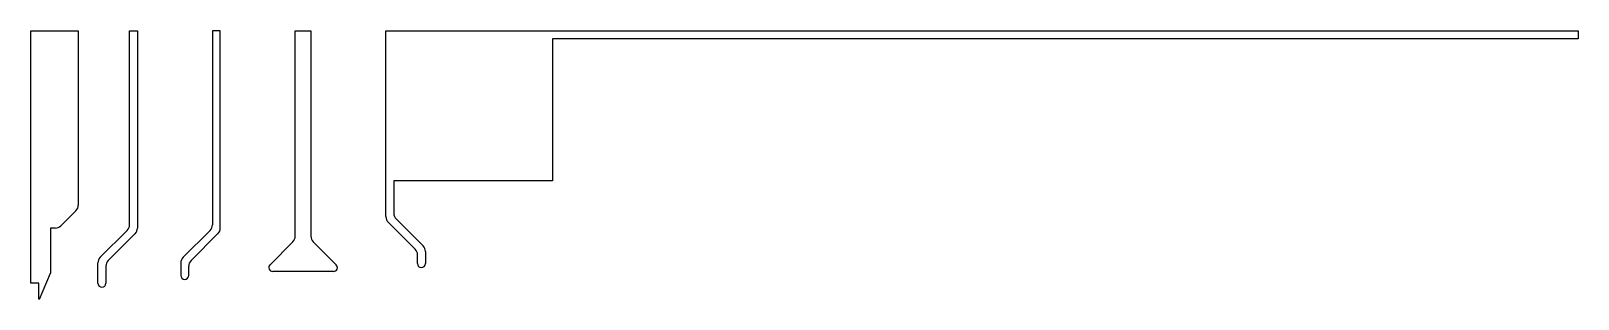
# Model space of a CAD drawing. Header units: millimetres. Extents: x -2 to 390, y 2 to 70.
import ezdxf

# ---------------------------------------------------------------- set-up
doc = ezdxf.new("R2010")
doc.units = ezdxf.units.MM
for name, color, linetype in [('ground', 200, 'Continuous'), ('lens', 160, 'Continuous'), ('plasma', 10, 'Continuous'), ('puller', 92, 'Continuous'), ('repeller', 30, 'Continuous')]:
    doc.layers.add(name, color=color, linetype=linetype)

msp = doc.modelspace()

# ---------------------------------------------------------------- linework, layer by layer
at = {"layer": 'ground'}
for p, q in [((88, 22.9), (88, 70)), ((88, 70), (390.24, 70)), ((390.24, 68), (130.24, 68)), ((130.24, 68), (130.24, 32)), ((390.24, 70), (390.24, 68)), ((130.24, 32), (90, 32)), ((90, 32), (90, 23.73)), ((95.41, 14.66), (88.59, 21.49)), ((90.59, 22.31), (97.41, 15.49)), ((96, 11), (96, 13.24)), ((98, 14.07), (98, 11))]:
    msp.add_line(p, q, dxfattribs=at)
for centre, radius, start, end in [((92, 23.73), 2, 180, 225), ((90, 22.9), 2, 180, 225), ((94, 13.24), 2, 360, 45), ((96, 14.07), 2, 0, 45), ((97, 11), 1, 180, 0)]:
    msp.add_arc(centre, radius, start, end, dxfattribs=at)
at = {"layer": 'lens'}
for p, q in [((65, 17.93), (65, 70)), ((65, 70), (69, 70)), ((69, 70), (69, 17.93)), ((58.61, 10.71), (64.41, 16.52)), ((69.59, 16.52), (75.39, 10.71)), ((74.69, 9), (59.31, 9))]:
    msp.add_line(p, q, dxfattribs=at)
for centre, radius, start, end in [((63, 17.93), 2, 315, 0), ((71, 17.93), 2, 180, 225), ((59.31, 10), 1, 135, 270), ((74.69, 10), 1, 270, 45)]:
    msp.add_arc(centre, radius, start, end, dxfattribs=at)
at = {"layer": 'plasma'}
for p, q in [((-2, 6), (-2, 70)), ((-2, 70), (10, 70)), ((10, 70), (10, 25.83)), ((9.41, 24.41), (5.59, 20.59)), ((4.17, 20), (3, 20)), ((3, 20), (3, 8.6)), ((0.2, 2), (3, 8.6)), ((0, 6), (-2, 6)), ((0, 2), (0, 6)), ((0.2, 2), (0, 2))]:
    msp.add_line(p, q, dxfattribs=at)
for centre, start, end in [((8, 25.83), 315, 360), ((4.17, 22), 270, 315)]:
    msp.add_arc(centre, 2, start, end, dxfattribs=at)
at = {"layer": 'puller'}
for p, q in [((23, 20.83), (23, 70)), ((23, 70), (25, 70)), ((25, 70), (25, 20)), ((15.59, 12.59), (22.41, 19.41)), ((24.41, 18.59), (17.59, 11.76)), ((15, 6), (15, 11.17)), ((17, 10.34), (17, 6))]:
    msp.add_line(p, q, dxfattribs=at)
for centre, radius, start, end in [((21, 20.83), 2, 315, 0), ((23, 20), 2, 315, 0), ((17, 11.17), 2, 135, 180), ((19, 10.34), 2, 135, 180), ((16, 6), 1, 180, 0)]:
    msp.add_arc(centre, radius, start, end, dxfattribs=at)
at = {"layer": 'repeller'}
for p, q in [((46, 70), (44, 70)), ((44, 70), (44, 20.83)), ((46, 20), (46, 70)), ((43.41, 19.41), (36.59, 12.59)), ((38.59, 11.76), (45.41, 18.59)), ((36, 11.17), (36, 8)), ((38, 8), (38, 10.34))]:
    msp.add_line(p, q, dxfattribs=at)
for centre, radius, start, end in [((42, 20.83), 2, 315, 0), ((44, 20), 2, 315, 0), ((38, 11.17), 2, 135, 180), ((37, 8), 1, 180, 0), ((40, 10.34), 2, 135, 180)]:
    msp.add_arc(centre, radius, start, end, dxfattribs=at)

doc.saveas('drawing.dxf')
